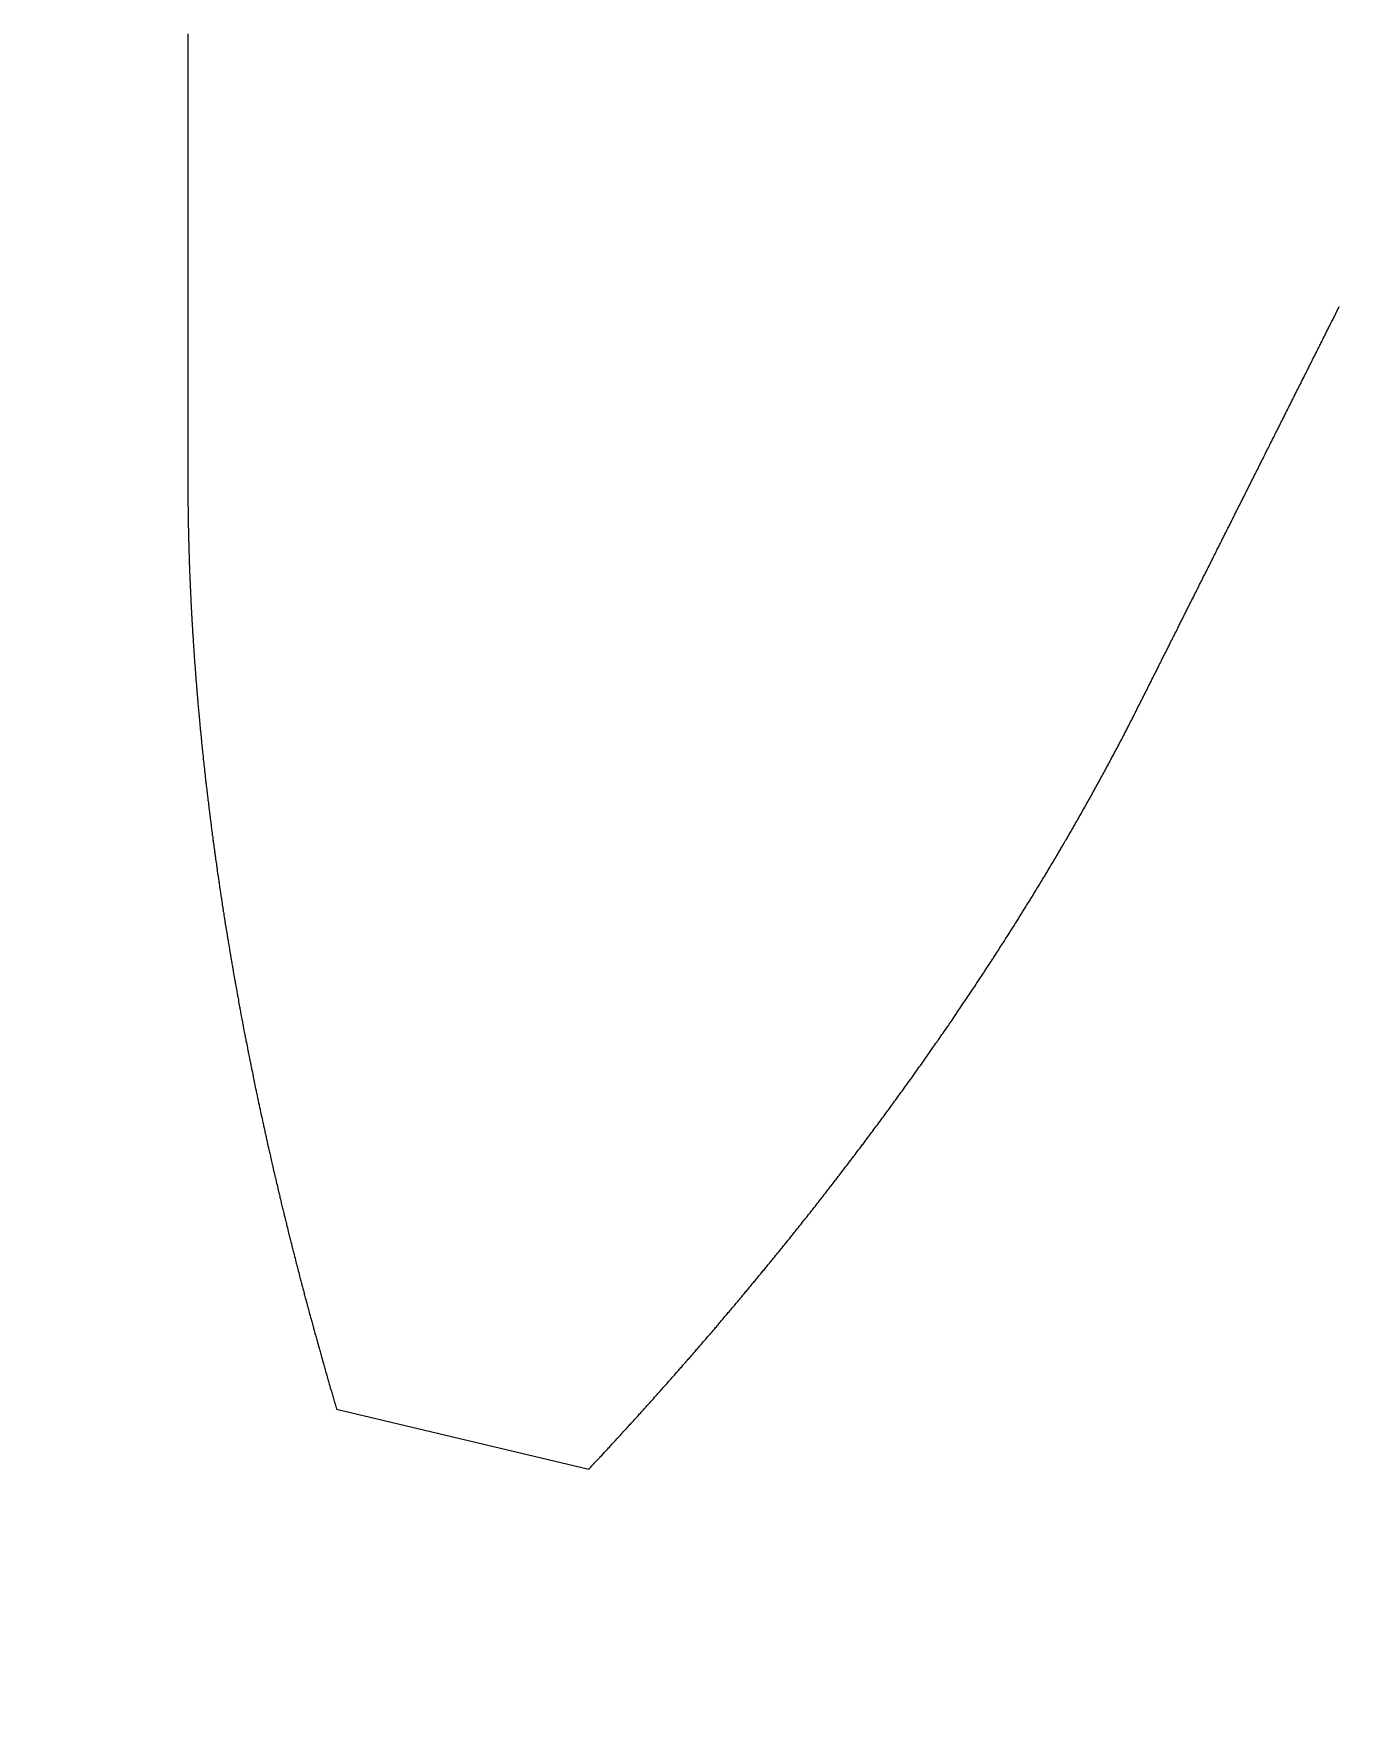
# Model space of a CAD drawing. Header units: millimetres. Extents: x -99 to 99, y -114 to 99.
# Drawn here: x -22.81 to -10.32, y -81.61 to -65.49 of the extents above; entities that cross this region are included whole.
import ezdxf

# ---------------------------------------------------------------- set-up
doc = ezdxf.new("R2010")
doc.units = ezdxf.units.MM

msp = doc.modelspace()

# ---------------------------------------------------------------- linework, layer by layer
at = {"color": 7, "linetype": 'Continuous', "lineweight": 25}
msp.add_line((-19.913, -78.643), (-17.5, -79.215), dxfattribs=at)
msp.add_circle((0, 0), 99, dxfattribs=at)
for points, knots in [([(-21.336, -65.486), (-21.336, -65.518), (-21.336, -65.551), (-21.336, -65.583), (-21.336, -65.591), (-21.336, -65.605), (-21.336, -65.627), (-21.336, -65.641), (-21.336, -65.648), (-21.336, -65.67), (-21.336, -65.692), (-21.336, -65.713), (-21.336, -65.721), (-21.336, -65.735), (-21.336, -65.757), (-21.336, -65.771), (-21.336, -65.778), (-21.336, -65.8), (-21.336, -65.822), (-21.336, -65.844), (-21.336, -65.851), (-21.336, -65.865), (-21.336, -65.887), (-21.336, -65.901), (-21.336, -65.909), (-21.336, -65.93), (-21.336, -65.952), (-21.336, -65.974), (-21.336, -65.981), (-21.336, -65.995), (-21.336, -66.017), (-21.336, -66.031), (-21.336, -66.039), (-21.336, -66.06), (-21.336, -66.082), (-21.336, -66.104), (-21.336, -66.111), (-21.336, -66.125), (-21.336, -66.147), (-21.336, -66.161), (-21.336, -66.169), (-21.336, -66.19), (-21.336, -66.212), (-21.336, -66.234), (-21.336, -66.241), (-21.336, -66.255), (-21.336, -66.277), (-21.336, -66.291), (-21.336, -66.299), (-21.336, -66.32), (-21.336, -66.342), (-21.336, -66.364), (-21.336, -66.371), (-21.336, -66.385), (-21.336, -66.407), (-21.336, -66.421), (-21.336, -66.429), (-21.336, -66.45), (-21.336, -66.472), (-21.336, -66.494), (-21.336, -66.501), (-21.336, -66.515), (-21.336, -66.537), (-21.336, -66.551), (-21.336, -66.559), (-21.336, -66.58), (-21.336, -66.602), (-21.336, -66.624), (-21.336, -66.631), (-21.336, -66.645), (-21.336, -66.667), (-21.336, -66.681), (-21.336, -66.689), (-21.336, -66.71), (-21.336, -66.732), (-21.336, -66.754), (-21.336, -66.761), (-21.336, -66.775), (-21.336, -66.797), (-21.336, -66.811), (-21.336, -66.818), (-21.336, -66.84), (-21.336, -66.862), (-21.336, -66.883), (-21.336, -66.891), (-21.336, -66.905), (-21.336, -66.927), (-21.336, -66.941), (-21.336, -66.948), (-21.336, -66.97), (-21.336, -66.992), (-21.336, -67.013), (-21.336, -67.021), (-21.336, -67.035), (-21.336, -67.057), (-21.336, -67.071), (-21.336, -67.078), (-21.336, -67.1), (-21.336, -67.122), (-21.336, -67.143), (-21.336, -67.15), (-21.336, -67.165), (-21.336, -67.186), (-21.336, -67.201), (-21.336, -67.208), (-21.336, -67.23), (-21.336, -67.251), (-21.336, -67.273), (-21.336, -67.28), (-21.336, -67.295), (-21.336, -67.316), (-21.336, -67.331), (-21.336, -67.338), (-21.336, -67.36), (-21.336, -67.381), (-21.336, -67.403), (-21.336, -67.41), (-21.336, -67.424), (-21.336, -67.446), (-21.336, -67.461), (-21.336, -67.468), (-21.336, -67.489), (-21.336, -67.511), (-21.336, -67.533), (-21.336, -67.54), (-21.336, -67.554), (-21.336, -67.576), (-21.336, -67.59), (-21.336, -67.597), (-21.336, -67.619), (-21.336, -67.641), (-21.336, -67.662), (-21.336, -67.67), (-21.336, -67.684), (-21.336, -67.706), (-21.336, -67.72), (-21.336, -67.727), (-21.336, -67.749), (-21.336, -67.77), (-21.336, -67.792), (-21.336, -67.799), (-21.336, -67.814), (-21.336, -67.835), (-21.336, -67.85), (-21.336, -67.857), (-21.336, -67.879), (-21.336, -67.9), (-21.336, -67.922), (-21.336, -67.929), (-21.336, -67.943), (-21.336, -67.965), (-21.336, -67.979), (-21.336, -67.987), (-21.336, -68.008), (-21.336, -68.03), (-21.336, -68.052), (-21.336, -68.059), (-21.336, -68.073), (-21.336, -68.095), (-21.336, -68.109), (-21.336, -68.116), (-21.336, -68.138), (-21.336, -68.16), (-21.336, -68.181), (-21.336, -68.188), (-21.336, -68.203), (-21.336, -68.224), (-21.336, -68.239), (-21.336, -68.246), (-21.336, -68.268), (-21.336, -68.289), (-21.336, -68.311), (-21.336, -68.318), (-21.336, -68.332), (-21.336, -68.354), (-21.336, -68.368), (-21.336, -68.376), (-21.336, -68.397), (-21.336, -68.419), (-21.336, -68.441), (-21.336, -68.448), (-21.336, -68.462), (-21.336, -68.484), (-21.336, -68.498), (-21.336, -68.505), (-21.336, -68.527), (-21.336, -68.549), (-21.336, -68.57), (-21.336, -68.577), (-21.336, -68.592), (-21.336, -68.613), (-21.336, -68.628), (-21.336, -68.635), (-21.336, -68.657), (-21.336, -68.678), (-21.336, -68.7), (-21.336, -68.707), (-21.336, -68.721), (-21.336, -68.743), (-21.336, -68.757), (-21.336, -68.765), (-21.336, -68.786), (-21.336, -68.808), (-21.336, -68.829), (-21.336, -68.836), (-21.336, -68.851), (-21.336, -68.872), (-21.336, -68.887), (-21.336, -68.894), (-21.336, -68.916), (-21.336, -68.937), (-21.336, -68.959), (-21.336, -68.966), (-21.336, -68.98), (-21.336, -69.002), (-21.336, -69.016), (-21.336, -69.024), (-21.336, -69.045), (-21.336, -69.067), (-21.336, -69.088), (-21.336, -69.096), (-21.336, -69.11), (-21.336, -69.132), (-21.336, -69.146), (-21.336, -69.153), (-21.336, -69.175), (-21.336, -69.196), (-21.336, -69.218), (-21.336, -69.225), (-21.336, -69.239), (-21.336, -69.261), (-21.336, -69.275), (-21.336, -69.283), (-21.336, -69.304), (-21.336, -69.326), (-21.336, -69.347), (-21.336, -69.355), (-21.336, -69.369), (-21.336, -69.391), (-21.336, -69.405), (-21.336, -69.412), (-21.336, -69.434), (-21.336, -69.455), (-21.336, -69.477), (-21.336, -69.484), (-21.336, -69.498), (-21.336, -69.52), (-21.336, -69.534), (-21.336, -69.542), (-21.336, -69.563), (-21.336, -69.585), (-21.336, -69.606), (-21.336, -69.613), (-21.336, -69.628), (-21.336, -69.649), (-21.336, -69.664), (-21.336, -69.671), (-21.336, -69.693), (-21.336, -69.714), (-21.336, -69.736), (-21.336, -69.743), (-21.336, -69.757), (-21.336, -69.779), (-21.336, -69.793), (-21.336, -69.8), (-21.336, -69.822), (-21.336, -69.844), (-21.336, -69.865), (-21.336, -69.872), (-21.335, -69.887), (-21.335, -69.908), (-21.335, -69.923), (-21.335, -69.93), (-21.335, -69.952), (-21.335, -69.973), (-21.335, -69.995), (-21.335, -70.002), (-21.334, -70.016), (-21.334, -70.038), (-21.334, -70.053), (-21.334, -70.06), (-21.334, -70.081), (-21.333, -70.103), (-21.333, -70.125), (-21.333, -70.132), (-21.333, -70.146), (-21.332, -70.168), (-21.332, -70.183), (-21.332, -70.19), (-21.331, -70.211), (-21.331, -70.233), (-21.33, -70.255), (-21.33, -70.262), (-21.33, -70.277), (-21.329, -70.298), (-21.329, -70.313), (-21.329, -70.32), (-21.328, -70.342), (-21.328, -70.363), (-21.327, -70.385), (-21.327, -70.392), (-21.327, -70.407), (-21.326, -70.429), (-21.326, -70.443), (-21.325, -70.45), (-21.325, -70.472), (-21.324, -70.494), (-21.323, -70.516), (-21.323, -70.523), (-21.323, -70.537), (-21.322, -70.559), (-21.321, -70.574), (-21.321, -70.581), (-21.32, -70.603), (-21.319, -70.624), (-21.319, -70.646), (-21.318, -70.654), (-21.318, -70.668), (-21.317, -70.69), (-21.316, -70.704), (-21.316, -70.712), (-21.315, -70.734), (-21.314, -70.755), (-21.313, -70.777), (-21.313, -70.784), (-21.312, -70.799), (-21.311, -70.821), (-21.311, -70.835), (-21.31, -70.843), (-21.309, -70.865), (-21.308, -70.886), (-21.307, -70.908), (-21.307, -70.916), (-21.306, -70.93), (-21.305, -70.952), (-21.304, -70.967), (-21.304, -70.974), (-21.303, -70.996), (-21.301, -71.018), (-21.3, -71.039), (-21.3, -71.047), (-21.299, -71.061), (-21.298, -71.083), (-21.297, -71.098), (-21.297, -71.105), (-21.295, -71.127), (-21.294, -71.149), (-21.293, -71.171), (-21.292, -71.178), (-21.291, -71.193), (-21.29, -71.215), (-21.289, -71.229), (-21.289, -71.237), (-21.287, -71.259), (-21.286, -71.281), (-21.284, -71.303), (-21.284, -71.31), (-21.283, -71.324), (-21.282, -71.346), (-21.281, -71.361), (-21.28, -71.368), (-21.279, -71.39), (-21.277, -71.412), (-21.276, -71.434), (-21.275, -71.442), (-21.274, -71.456), (-21.273, -71.478), (-21.271, -71.493), (-21.271, -71.5), (-21.269, -71.522), (-21.268, -71.544), (-21.266, -71.566), (-21.265, -71.574), (-21.264, -71.588), (-21.263, -71.61), (-21.262, -71.625), (-21.261, -71.632), (-21.259, -71.654), (-21.257, -71.676), (-21.256, -71.698), (-21.255, -71.706), (-21.254, -71.72), (-21.252, -71.742), (-21.251, -71.757), (-21.25, -71.765), (-21.249, -71.787), (-21.247, -71.809), (-21.245, -71.831), (-21.244, -71.838), (-21.243, -71.853), (-21.241, -71.875), (-21.24, -71.89), (-21.239, -71.897), (-21.237, -71.919), (-21.235, -71.941), (-21.233, -71.963), (-21.233, -71.971), (-21.231, -71.985), (-21.229, -72.007), (-21.228, -72.022), (-21.227, -72.029), (-21.225, -72.052), (-21.223, -72.074), (-21.221, -72.096), (-21.22, -72.103), (-21.219, -72.118), (-21.217, -72.14), (-21.215, -72.155), (-21.215, -72.162), (-21.212, -72.184), (-21.21, -72.206), (-21.208, -72.229), (-21.207, -72.236), (-21.206, -72.251), (-21.204, -72.273), (-21.202, -72.288), (-21.201, -72.295), (-21.199, -72.317), (-21.197, -72.339), (-21.195, -72.361), (-21.194, -72.369), (-21.192, -72.384), (-21.19, -72.406), (-21.188, -72.421), (-21.188, -72.428), (-21.185, -72.45), (-21.183, -72.472), (-21.18, -72.495), (-21.18, -72.502), (-21.178, -72.517), (-21.176, -72.539), (-21.174, -72.554), (-21.173, -72.561), (-21.171, -72.583), (-21.168, -72.606), (-21.166, -72.628), (-21.165, -72.635), (-21.163, -72.65), (-21.16, -72.672), (-21.159, -72.687), (-21.158, -72.695), (-21.155, -72.717), (-21.153, -72.739), (-21.15, -72.761), (-21.149, -72.769), (-21.147, -72.783), (-21.145, -72.806), (-21.143, -72.821), (-21.142, -72.828), (-21.139, -72.85), (-21.137, -72.872), (-21.134, -72.895), (-21.133, -72.902), (-21.131, -72.917), (-21.128, -72.939), (-21.127, -72.954), (-21.126, -72.962), (-21.123, -72.984), (-21.12, -73.006), (-21.117, -73.028), (-21.116, -73.036), (-21.114, -73.051), (-21.112, -73.073), (-21.11, -73.088), (-21.109, -73.095), (-21.106, -73.118), (-21.103, -73.14), (-21.1, -73.162), (-21.099, -73.17), (-21.097, -73.185), (-21.094, -73.207), (-21.092, -73.222), (-21.091, -73.229), (-21.088, -73.252), (-21.085, -73.274), (-21.082, -73.296), (-21.081, -73.304), (-21.079, -73.319), (-21.076, -73.341), (-21.074, -73.356), (-21.073, -73.363), (-21.07, -73.386), (-21.066, -73.408), (-21.063, -73.43), (-21.062, -73.438), (-21.06, -73.453), (-21.057, -73.475), (-21.055, -73.49), (-21.054, -73.497), (-21.05, -73.52), (-21.047, -73.542), (-21.044, -73.565), (-21.043, -73.572), (-21.041, -73.587), (-21.038, -73.609), (-21.035, -73.624), (-21.034, -73.632), (-21.031, -73.654), (-21.028, -73.676), (-21.024, -73.699), (-21.023, -73.706), (-21.021, -73.721), (-21.017, -73.744), (-21.015, -73.759), (-21.014, -73.766), (-21.011, -73.789), (-21.007, -73.811), (-21.004, -73.833), (-21.003, -73.841), (-21, -73.856), (-20.997, -73.878), (-20.995, -73.893), (-20.993, -73.901), (-20.99, -73.923), (-20.986, -73.946), (-20.983, -73.968), (-20.982, -73.976), (-20.979, -73.99), (-20.976, -74.013), (-20.973, -74.028), (-20.972, -74.035), (-20.968, -74.058), (-20.965, -74.08), (-20.961, -74.103), (-20.96, -74.11), (-20.957, -74.125), (-20.954, -74.148), (-20.951, -74.163), (-20.95, -74.17), (-20.946, -74.193), (-20.943, -74.215), (-20.939, -74.238), (-20.938, -74.245), (-20.935, -74.26), (-20.931, -74.283), (-20.929, -74.298), (-20.928, -74.305), (-20.924, -74.328), (-20.92, -74.35), (-20.916, -74.373), (-20.915, -74.38), (-20.912, -74.395), (-20.908, -74.418), (-20.906, -74.433), (-20.904, -74.44), (-20.9, -74.463), (-20.896, -74.485), (-20.893, -74.508), (-20.891, -74.515), (-20.889, -74.53), (-20.885, -74.553), (-20.882, -74.568), (-20.881, -74.575), (-20.877, -74.598), (-20.873, -74.62), (-20.869, -74.643), (-20.867, -74.651), (-20.865, -74.666), (-20.86, -74.688), (-20.858, -74.703), (-20.856, -74.711), (-20.852, -74.733), (-20.848, -74.756), (-20.844, -74.778), (-20.843, -74.786), (-20.84, -74.801), (-20.836, -74.824), (-20.833, -74.839), (-20.831, -74.846), (-20.827, -74.869), (-20.823, -74.891), (-20.819, -74.914), (-20.817, -74.921), (-20.814, -74.936), (-20.81, -74.959), (-20.807, -74.974), (-20.806, -74.982), (-20.802, -75.004), (-20.797, -75.027), (-20.793, -75.049), (-20.791, -75.057), (-20.789, -75.072), (-20.784, -75.095), (-20.781, -75.11), (-20.78, -75.117), (-20.775, -75.14), (-20.771, -75.162), (-20.767, -75.185), (-20.765, -75.193), (-20.762, -75.208), (-20.758, -75.23), (-20.755, -75.245), (-20.753, -75.253), (-20.749, -75.276), (-20.744, -75.298), (-20.74, -75.321), (-20.738, -75.328), (-20.735, -75.344), (-20.73, -75.366), (-20.727, -75.381), (-20.726, -75.389), (-20.721, -75.411), (-20.717, -75.434), (-20.712, -75.457), (-20.711, -75.464), (-20.707, -75.479), (-20.703, -75.502), (-20.7, -75.517), (-20.698, -75.525), (-20.693, -75.547), (-20.689, -75.57), (-20.684, -75.593), (-20.682, -75.6), (-20.679, -75.616), (-20.674, -75.638), (-20.671, -75.653), (-20.67, -75.661), (-20.665, -75.684), (-20.66, -75.706), (-20.655, -75.729), (-20.654, -75.737), (-20.65, -75.752), (-20.646, -75.774), (-20.642, -75.789), (-20.641, -75.797), (-20.636, -75.82), (-20.631, -75.842), (-20.626, -75.865), (-20.624, -75.873), (-20.621, -75.888), (-20.616, -75.911), (-20.613, -75.926), (-20.611, -75.933), (-20.606, -75.956), (-20.601, -75.979), (-20.596, -76.002), (-20.594, -76.009), (-20.591, -76.024), (-20.586, -76.047), (-20.583, -76.062), (-20.581, -76.07), (-20.576, -76.092), (-20.571, -76.115), (-20.566, -76.138), (-20.564, -76.146), (-20.561, -76.161), (-20.556, -76.183), (-20.552, -76.199), (-20.55, -76.206), (-20.545, -76.229), (-20.54, -76.252), (-20.535, -76.274), (-20.533, -76.282), (-20.53, -76.297), (-20.524, -76.32), (-20.521, -76.335), (-20.519, -76.343), (-20.514, -76.366), (-20.509, -76.388), (-20.503, -76.411), (-20.501, -76.419), (-20.498, -76.434), (-20.493, -76.457), (-20.489, -76.472), (-20.487, -76.479), (-20.482, -76.502), (-20.477, -76.525), (-20.471, -76.548), (-20.469, -76.555), (-20.466, -76.571), (-20.46, -76.593), (-20.457, -76.609), (-20.455, -76.616), (-20.449, -76.639), (-20.444, -76.662), (-20.439, -76.685), (-20.437, -76.692), (-20.433, -76.707), (-20.428, -76.73), (-20.424, -76.745), (-20.422, -76.753), (-20.416, -76.776), (-20.411, -76.799), (-20.405, -76.821), (-20.403, -76.829), (-20.4, -76.844), (-20.394, -76.867), (-20.39, -76.882), (-20.388, -76.89), (-20.383, -76.913), (-20.377, -76.936), (-20.372, -76.958), (-20.37, -76.966), (-20.366, -76.981), (-20.36, -77.004), (-20.356, -77.019), (-20.354, -77.027), (-20.349, -77.05), (-20.343, -77.073), (-20.337, -77.096), (-20.335, -77.103), (-20.331, -77.118), (-20.326, -77.141), (-20.322, -77.156), (-20.32, -77.164), (-20.314, -77.187), (-20.308, -77.21), (-20.302, -77.233), (-20.3, -77.24), (-20.296, -77.256), (-20.291, -77.278), (-20.287, -77.294), (-20.285, -77.301), (-20.279, -77.324), (-20.273, -77.347), (-20.267, -77.37), (-20.265, -77.378), (-20.261, -77.393), (-20.255, -77.416), (-20.251, -77.431), (-20.249, -77.439), (-20.243, -77.461), (-20.237, -77.484), (-20.231, -77.507), (-20.229, -77.515), (-20.225, -77.53), (-20.219, -77.553), (-20.215, -77.568), (-20.213, -77.576), (-20.207, -77.599), (-20.2, -77.622), (-20.194, -77.645), (-20.192, -77.652), (-20.188, -77.668), (-20.182, -77.69), (-20.178, -77.706), (-20.176, -77.713), (-20.17, -77.736), (-20.163, -77.759), (-20.157, -77.782), (-20.155, -77.79), (-20.151, -77.805), (-20.145, -77.828), (-20.141, -77.843), (-20.138, -77.851), (-20.132, -77.874), (-20.126, -77.897), (-20.12, -77.92), (-20.117, -77.927), (-20.113, -77.943), (-20.107, -77.966), (-20.103, -77.981), (-20.1, -77.989), (-20.094, -78.011), (-20.088, -78.034), (-20.081, -78.057), (-20.079, -78.065), (-20.075, -78.08), (-20.068, -78.103), (-20.064, -78.119), (-20.062, -78.126), (-20.056, -78.149), (-20.049, -78.172), (-20.043, -78.195), (-20.04, -78.203), (-20.036, -78.218), (-20.03, -78.241), (-20.025, -78.256), (-20.023, -78.264), (-20.016, -78.287), (-20.01, -78.31), (-20.003, -78.333), (-20.001, -78.341), (-19.997, -78.356), (-19.99, -78.379), (-19.986, -78.394), (-19.983, -78.402), (-19.977, -78.425), (-19.97, -78.448), (-19.963, -78.471), (-19.961, -78.478), (-19.957, -78.494), (-19.95, -78.517), (-19.946, -78.532), (-19.943, -78.54), (-19.933, -78.574), (-19.923, -78.609), (-19.913, -78.643)], [0, 0, 0, 0, 0.007338, 0.007338, 0.007338, 0.008969, 0.010599, 0.01223, 0.01223, 0.01223, 0.017121, 0.017121, 0.017121, 0.018752, 0.020382, 0.022012, 0.022012, 0.022012, 0.026903, 0.026903, 0.026903, 0.028533, 0.030162, 0.031792, 0.031792, 0.031792, 0.036682, 0.036682, 0.036682, 0.038312, 0.039941, 0.041571, 0.041571, 0.041571, 0.046459, 0.046459, 0.046459, 0.048089, 0.049718, 0.051347, 0.051347, 0.051347, 0.056235, 0.056235, 0.056235, 0.057864, 0.059493, 0.061122, 0.061122, 0.061122, 0.066009, 0.066009, 0.066009, 0.067638, 0.069267, 0.070895, 0.070895, 0.070895, 0.075781, 0.075781, 0.075781, 0.07741, 0.079038, 0.080667, 0.080667, 0.080667, 0.085551, 0.085551, 0.085551, 0.08718, 0.088808, 0.090436, 0.090436, 0.090436, 0.09532, 0.09532, 0.09532, 0.096948, 0.098576, 0.100204, 0.100204, 0.100204, 0.105087, 0.105087, 0.105087, 0.106714, 0.108342, 0.10997, 0.10997, 0.10997, 0.114852, 0.114852, 0.114852, 0.116479, 0.118106, 0.119734, 0.119734, 0.119734, 0.124615, 0.124615, 0.124615, 0.126242, 0.127869, 0.129496, 0.129496, 0.129496, 0.134377, 0.134377, 0.134377, 0.136003, 0.13763, 0.139257, 0.139257, 0.139257, 0.144137, 0.144137, 0.144137, 0.145763, 0.147389, 0.149016, 0.149016, 0.149016, 0.153895, 0.153895, 0.153895, 0.155521, 0.157147, 0.158773, 0.158773, 0.158773, 0.163651, 0.163651, 0.163651, 0.165277, 0.166903, 0.168529, 0.168529, 0.168529, 0.173406, 0.173406, 0.173406, 0.175031, 0.176657, 0.178283, 0.178283, 0.178283, 0.183159, 0.183159, 0.183159, 0.184784, 0.18641, 0.188035, 0.188035, 0.188035, 0.19291, 0.19291, 0.19291, 0.194535, 0.19616, 0.197785, 0.197785, 0.197785, 0.20266, 0.20266, 0.20266, 0.204285, 0.20591, 0.207534, 0.207534, 0.207534, 0.212408, 0.212408, 0.212408, 0.214033, 0.215657, 0.217282, 0.217282, 0.217282, 0.222155, 0.222155, 0.222155, 0.223779, 0.225403, 0.227027, 0.227027, 0.227027, 0.231899, 0.231899, 0.231899, 0.233523, 0.235147, 0.236771, 0.236771, 0.236771, 0.241643, 0.241643, 0.241643, 0.243266, 0.24489, 0.246514, 0.246514, 0.246514, 0.251384, 0.251384, 0.251384, 0.253007, 0.254631, 0.256254, 0.256254, 0.256254, 0.261124, 0.261124, 0.261124, 0.262747, 0.26437, 0.265993, 0.265993, 0.265993, 0.270862, 0.270862, 0.270862, 0.272485, 0.274108, 0.275731, 0.275731, 0.275731, 0.280599, 0.280599, 0.280599, 0.282222, 0.283844, 0.285467, 0.285467, 0.285467, 0.290334, 0.290334, 0.290334, 0.291957, 0.293579, 0.295201, 0.295201, 0.295201, 0.300068, 0.300068, 0.300068, 0.30169, 0.303312, 0.304934, 0.304934, 0.304934, 0.3098, 0.3098, 0.3098, 0.311422, 0.313044, 0.314665, 0.314665, 0.314665, 0.31953, 0.31953, 0.31953, 0.321153, 0.322775, 0.324397, 0.324397, 0.324397, 0.329266, 0.329266, 0.329266, 0.33089, 0.332514, 0.334138, 0.334138, 0.334138, 0.339015, 0.339015, 0.339015, 0.340642, 0.342269, 0.343896, 0.343896, 0.343896, 0.348781, 0.348781, 0.348781, 0.350411, 0.35204, 0.35367, 0.35367, 0.35367, 0.358563, 0.358563, 0.358563, 0.360196, 0.361828, 0.363461, 0.363461, 0.363461, 0.368362, 0.368362, 0.368362, 0.369997, 0.371632, 0.373268, 0.373268, 0.373268, 0.378177, 0.378177, 0.378177, 0.379815, 0.381453, 0.383091, 0.383091, 0.383091, 0.388009, 0.388009, 0.388009, 0.38965, 0.391291, 0.392931, 0.392931, 0.392931, 0.397858, 0.397858, 0.397858, 0.399501, 0.401145, 0.402788, 0.402788, 0.402788, 0.407722, 0.407722, 0.407722, 0.409369, 0.411015, 0.412661, 0.412661, 0.412661, 0.417604, 0.417604, 0.417604, 0.419253, 0.420902, 0.422551, 0.422551, 0.422551, 0.427502, 0.427502, 0.427502, 0.429153, 0.430805, 0.432457, 0.432457, 0.432457, 0.437416, 0.437416, 0.437416, 0.439071, 0.440725, 0.442379, 0.442379, 0.442379, 0.447347, 0.447347, 0.447347, 0.449004, 0.450661, 0.452319, 0.452319, 0.452319, 0.457294, 0.457294, 0.457294, 0.458954, 0.460614, 0.462274, 0.462274, 0.462274, 0.467258, 0.467258, 0.467258, 0.468921, 0.470584, 0.472246, 0.472246, 0.472246, 0.477239, 0.477239, 0.477239, 0.478904, 0.480569, 0.482235, 0.482235, 0.482235, 0.487235, 0.487235, 0.487235, 0.488904, 0.490572, 0.49224, 0.49224, 0.49224, 0.497249, 0.497249, 0.497249, 0.49892, 0.500591, 0.502262, 0.502262, 0.502262, 0.507279, 0.507279, 0.507279, 0.508952, 0.510626, 0.5123, 0.5123, 0.5123, 0.517325, 0.517325, 0.517325, 0.519002, 0.520678, 0.522354, 0.522354, 0.522354, 0.527388, 0.527388, 0.527388, 0.529067, 0.530746, 0.532426, 0.532426, 0.532426, 0.537467, 0.537467, 0.537467, 0.539149, 0.540831, 0.542513, 0.542513, 0.542513, 0.547563, 0.547563, 0.547563, 0.549248, 0.550933, 0.552617, 0.552617, 0.552617, 0.557676, 0.557676, 0.557676, 0.559363, 0.561051, 0.562738, 0.562738, 0.562738, 0.567805, 0.567805, 0.567805, 0.569495, 0.571185, 0.572875, 0.572875, 0.572875, 0.57795, 0.57795, 0.57795, 0.579643, 0.581336, 0.583029, 0.583029, 0.583029, 0.588112, 0.588112, 0.588112, 0.589808, 0.591503, 0.593199, 0.593199, 0.593199, 0.59829, 0.59829, 0.59829, 0.599989, 0.601687, 0.603386, 0.603386, 0.603386, 0.608485, 0.608485, 0.608485, 0.610186, 0.611888, 0.613589, 0.613589, 0.613589, 0.618697, 0.618697, 0.618697, 0.620401, 0.622105, 0.623808, 0.623808, 0.623808, 0.628924, 0.628924, 0.628924, 0.630631, 0.632338, 0.634045, 0.634045, 0.634045, 0.639169, 0.639169, 0.639169, 0.640878, 0.642588, 0.644297, 0.644297, 0.644297, 0.64943, 0.64943, 0.64943, 0.651142, 0.652854, 0.654566, 0.654566, 0.654566, 0.659707, 0.659707, 0.659707, 0.661422, 0.663137, 0.664852, 0.664852, 0.664852, 0.670001, 0.670001, 0.670001, 0.671719, 0.673437, 0.675154, 0.675154, 0.675154, 0.680312, 0.680312, 0.680312, 0.682032, 0.683753, 0.685473, 0.685473, 0.685473, 0.690638, 0.690638, 0.690638, 0.692362, 0.694085, 0.695808, 0.695808, 0.695808, 0.700982, 0.700982, 0.700982, 0.702708, 0.704434, 0.70616, 0.70616, 0.70616, 0.711342, 0.711342, 0.711342, 0.713071, 0.714799, 0.716528, 0.716528, 0.716528, 0.721718, 0.721718, 0.721718, 0.72345, 0.725181, 0.726913, 0.726913, 0.726913, 0.732111, 0.732111, 0.732111, 0.733845, 0.73558, 0.737314, 0.737314, 0.737314, 0.742521, 0.742521, 0.742521, 0.744258, 0.745995, 0.747732, 0.747732, 0.747732, 0.752947, 0.752947, 0.752947, 0.754686, 0.756426, 0.758166, 0.758166, 0.758166, 0.763389, 0.763389, 0.763389, 0.765131, 0.766874, 0.768616, 0.768616, 0.768616, 0.773848, 0.773848, 0.773848, 0.775593, 0.777338, 0.779084, 0.779084, 0.779084, 0.784323, 0.784323, 0.784323, 0.786071, 0.787819, 0.789567, 0.789567, 0.789567, 0.794815, 0.794815, 0.794815, 0.796566, 0.798317, 0.800067, 0.800067, 0.800067, 0.805324, 0.805324, 0.805324, 0.807077, 0.808831, 0.810584, 0.810584, 0.810584, 0.815849, 0.815849, 0.815849, 0.817605, 0.819361, 0.821117, 0.821117, 0.821117, 0.82639, 0.82639, 0.82639, 0.828149, 0.829908, 0.831667, 0.831667, 0.831667, 0.836948, 0.836948, 0.836948, 0.83871, 0.840472, 0.842233, 0.842233, 0.842233, 0.847523, 0.847523, 0.847523, 0.849287, 0.851052, 0.852816, 0.852816, 0.852816, 0.858114, 0.858114, 0.858114, 0.859881, 0.861648, 0.863415, 0.863415, 0.863415, 0.868721, 0.868721, 0.868721, 0.870491, 0.872261, 0.874031, 0.874031, 0.874031, 0.879345, 0.879345, 0.879345, 0.881118, 0.88289, 0.884663, 0.884663, 0.884663, 0.889985, 0.889985, 0.889985, 0.891761, 0.893536, 0.895312, 0.895312, 0.895312, 0.900642, 0.900642, 0.900642, 0.902421, 0.904199, 0.905977, 0.905977, 0.905977, 0.911316, 0.911316, 0.911316, 0.913097, 0.914878, 0.916659, 0.916659, 0.916659, 0.922006, 0.922006, 0.922006, 0.92379, 0.925573, 0.927357, 0.927357, 0.927357, 0.932712, 0.932712, 0.932712, 0.934499, 0.936285, 0.938072, 0.938072, 0.938072, 0.943435, 0.943435, 0.943435, 0.945224, 0.947014, 0.948803, 0.948803, 0.948803, 0.954175, 0.954175, 0.954175, 0.955967, 0.957759, 0.959551, 0.959551, 0.959551, 0.964931, 0.964931, 0.964931, 0.966725, 0.96852, 0.970315, 0.970315, 0.970315, 0.975703, 0.975703, 0.975703, 0.977501, 0.979298, 0.981096, 0.981096, 0.981096, 0.986492, 0.986492, 0.986492, 0.988292, 0.990093, 0.991893, 0.991893, 0.991893, 1, 1, 1, 1]), ([(-17.5, -79.215), (-17.476, -79.189), (-17.451, -79.162), (-17.427, -79.136), (-17.421, -79.13), (-17.41, -79.119), (-17.394, -79.101), (-17.383, -79.089), (-17.378, -79.084), (-17.361, -79.066), (-17.345, -79.048), (-17.329, -79.031), (-17.323, -79.025), (-17.313, -79.013), (-17.296, -78.996), (-17.286, -78.984), (-17.28, -78.978), (-17.264, -78.961), (-17.248, -78.943), (-17.232, -78.926), (-17.226, -78.92), (-17.215, -78.908), (-17.199, -78.89), (-17.189, -78.879), (-17.183, -78.873), (-17.167, -78.855), (-17.151, -78.838), (-17.135, -78.82), (-17.13, -78.814), (-17.119, -78.802), (-17.103, -78.785), (-17.092, -78.773), (-17.087, -78.767), (-17.071, -78.749), (-17.055, -78.732), (-17.039, -78.714), (-17.033, -78.708), (-17.023, -78.697), (-17.007, -78.679), (-16.996, -78.667), (-16.991, -78.661), (-16.975, -78.644), (-16.959, -78.626), (-16.943, -78.608), (-16.938, -78.602), (-16.927, -78.591), (-16.911, -78.573), (-16.901, -78.561), (-16.895, -78.555), (-16.88, -78.537), (-16.864, -78.52), (-16.848, -78.502), (-16.843, -78.496), (-16.832, -78.484), (-16.816, -78.467), (-16.806, -78.455), (-16.801, -78.449), (-16.785, -78.431), (-16.769, -78.414), (-16.753, -78.396), (-16.748, -78.39), (-16.738, -78.378), (-16.722, -78.36), (-16.711, -78.349), (-16.706, -78.343), (-16.691, -78.325), (-16.675, -78.307), (-16.659, -78.289), (-16.654, -78.283), (-16.644, -78.272), (-16.628, -78.254), (-16.618, -78.242), (-16.612, -78.236), (-16.597, -78.218), (-16.581, -78.2), (-16.566, -78.183), (-16.561, -78.177), (-16.55, -78.165), (-16.535, -78.147), (-16.524, -78.135), (-16.519, -78.129), (-16.504, -78.111), (-16.488, -78.094), (-16.473, -78.076), (-16.468, -78.07), (-16.457, -78.058), (-16.442, -78.04), (-16.432, -78.028), (-16.426, -78.022), (-16.411, -78.005), (-16.396, -77.987), (-16.38, -77.969), (-16.375, -77.963), (-16.365, -77.951), (-16.35, -77.933), (-16.339, -77.921), (-16.334, -77.915), (-16.319, -77.897), (-16.304, -77.88), (-16.288, -77.862), (-16.283, -77.856), (-16.273, -77.844), (-16.258, -77.826), (-16.248, -77.814), (-16.243, -77.808), (-16.227, -77.79), (-16.212, -77.772), (-16.197, -77.754), (-16.192, -77.748), (-16.182, -77.736), (-16.167, -77.719), (-16.157, -77.707), (-16.151, -77.701), (-16.136, -77.683), (-16.121, -77.665), (-16.106, -77.647), (-16.101, -77.641), (-16.091, -77.629), (-16.076, -77.611), (-16.066, -77.599), (-16.061, -77.593), (-16.046, -77.575), (-16.031, -77.557), (-16.016, -77.539), (-16.011, -77.533), (-16.001, -77.521), (-15.986, -77.503), (-15.976, -77.491), (-15.971, -77.485), (-15.956, -77.467), (-15.941, -77.449), (-15.926, -77.431), (-15.921, -77.425), (-15.911, -77.413), (-15.896, -77.395), (-15.886, -77.383), (-15.881, -77.377), (-15.867, -77.359), (-15.852, -77.341), (-15.837, -77.323), (-15.832, -77.317), (-15.822, -77.305), (-15.807, -77.287), (-15.797, -77.275), (-15.792, -77.269), (-15.778, -77.251), (-15.763, -77.233), (-15.748, -77.215), (-15.743, -77.209), (-15.733, -77.197), (-15.719, -77.179), (-15.709, -77.167), (-15.704, -77.161), (-15.689, -77.143), (-15.675, -77.125), (-15.66, -77.107), (-15.655, -77.101), (-15.645, -77.089), (-15.631, -77.071), (-15.621, -77.059), (-15.616, -77.053), (-15.602, -77.034), (-15.587, -77.016), (-15.572, -76.998), (-15.568, -76.992), (-15.558, -76.98), (-15.543, -76.962), (-15.534, -76.95), (-15.529, -76.944), (-15.514, -76.926), (-15.5, -76.908), (-15.485, -76.89), (-15.481, -76.884), (-15.471, -76.871), (-15.457, -76.853), (-15.447, -76.841), (-15.442, -76.835), (-15.428, -76.817), (-15.413, -76.799), (-15.399, -76.781), (-15.394, -76.775), (-15.385, -76.763), (-15.37, -76.744), (-15.361, -76.732), (-15.356, -76.726), (-15.342, -76.708), (-15.327, -76.69), (-15.313, -76.672), (-15.308, -76.666), (-15.299, -76.654), (-15.285, -76.635), (-15.275, -76.623), (-15.27, -76.617), (-15.256, -76.599), (-15.242, -76.581), (-15.228, -76.563), (-15.223, -76.556), (-15.214, -76.544), (-15.199, -76.526), (-15.19, -76.514), (-15.185, -76.508), (-15.171, -76.49), (-15.157, -76.471), (-15.143, -76.453), (-15.138, -76.447), (-15.129, -76.435), (-15.115, -76.417), (-15.106, -76.405), (-15.101, -76.398), (-15.087, -76.38), (-15.073, -76.362), (-15.059, -76.344), (-15.054, -76.338), (-15.045, -76.325), (-15.031, -76.307), (-15.022, -76.295), (-15.017, -76.289), (-15.003, -76.271), (-14.989, -76.252), (-14.975, -76.234), (-14.971, -76.228), (-14.961, -76.216), (-14.947, -76.197), (-14.938, -76.185), (-14.934, -76.179), (-14.92, -76.161), (-14.906, -76.142), (-14.892, -76.124), (-14.888, -76.118), (-14.878, -76.106), (-14.865, -76.088), (-14.855, -76.075), (-14.851, -76.069), (-14.837, -76.051), (-14.823, -76.033), (-14.81, -76.014), (-14.805, -76.008), (-14.796, -75.996), (-14.782, -75.978), (-14.773, -75.965), (-14.769, -75.959), (-14.755, -75.941), (-14.742, -75.922), (-14.728, -75.904), (-14.723, -75.898), (-14.714, -75.886), (-14.701, -75.867), (-14.692, -75.855), (-14.687, -75.849), (-14.674, -75.831), (-14.66, -75.812), (-14.647, -75.794), (-14.642, -75.788), (-14.633, -75.775), (-14.62, -75.757), (-14.611, -75.745), (-14.606, -75.739), (-14.593, -75.72), (-14.579, -75.702), (-14.566, -75.683), (-14.561, -75.677), (-14.552, -75.665), (-14.539, -75.646), (-14.53, -75.634), (-14.526, -75.628), (-14.512, -75.61), (-14.499, -75.591), (-14.486, -75.573), (-14.481, -75.566), (-14.472, -75.554), (-14.459, -75.536), (-14.45, -75.523), (-14.446, -75.517), (-14.433, -75.499), (-14.419, -75.48), (-14.406, -75.462), (-14.402, -75.456), (-14.393, -75.443), (-14.38, -75.425), (-14.371, -75.413), (-14.367, -75.406), (-14.354, -75.388), (-14.34, -75.369), (-14.327, -75.351), (-14.323, -75.345), (-14.314, -75.332), (-14.301, -75.314), (-14.292, -75.302), (-14.288, -75.295), (-14.275, -75.277), (-14.262, -75.258), (-14.249, -75.24), (-14.245, -75.234), (-14.236, -75.221), (-14.223, -75.203), (-14.214, -75.19), (-14.21, -75.184), (-14.197, -75.166), (-14.184, -75.147), (-14.171, -75.129), (-14.167, -75.122), (-14.158, -75.11), (-14.145, -75.091), (-14.137, -75.079), (-14.133, -75.073), (-14.12, -75.054), (-14.107, -75.036), (-14.094, -75.017), (-14.09, -75.011), (-14.081, -74.999), (-14.069, -74.98), (-14.06, -74.968), (-14.056, -74.961), (-14.043, -74.943), (-14.03, -74.924), (-14.018, -74.906), (-14.013, -74.899), (-14.005, -74.887), (-13.992, -74.868), (-13.984, -74.856), (-13.98, -74.85), (-13.967, -74.831), (-13.954, -74.813), (-13.942, -74.794), (-13.938, -74.788), (-13.929, -74.775), (-13.917, -74.757), (-13.908, -74.744), (-13.904, -74.738), (-13.892, -74.719), (-13.879, -74.701), (-13.867, -74.682), (-13.862, -74.676), (-13.854, -74.663), (-13.842, -74.645), (-13.833, -74.632), (-13.829, -74.626), (-13.817, -74.607), (-13.804, -74.589), (-13.792, -74.57), (-13.788, -74.564), (-13.779, -74.551), (-13.767, -74.533), (-13.759, -74.52), (-13.755, -74.514), (-13.743, -74.495), (-13.73, -74.477), (-13.718, -74.458), (-13.714, -74.452), (-13.706, -74.439), (-13.693, -74.42), (-13.685, -74.408), (-13.681, -74.402), (-13.669, -74.383), (-13.657, -74.364), (-13.645, -74.345), (-13.64, -74.339), (-13.632, -74.327), (-13.62, -74.308), (-13.612, -74.296), (-13.608, -74.289), (-13.596, -74.27), (-13.584, -74.252), (-13.572, -74.233), (-13.568, -74.227), (-13.56, -74.214), (-13.548, -74.195), (-13.54, -74.183), (-13.536, -74.177), (-13.524, -74.158), (-13.512, -74.139), (-13.5, -74.12), (-13.496, -74.114), (-13.488, -74.102), (-13.476, -74.083), (-13.468, -74.07), (-13.464, -74.064), (-13.452, -74.045), (-13.44, -74.026), (-13.428, -74.008), (-13.424, -74.001), (-13.416, -73.989), (-13.405, -73.97), (-13.397, -73.957), (-13.393, -73.951), (-13.381, -73.932), (-13.369, -73.913), (-13.357, -73.895), (-13.354, -73.888), (-13.346, -73.876), (-13.334, -73.857), (-13.326, -73.844), (-13.322, -73.838), (-13.311, -73.819), (-13.299, -73.8), (-13.287, -73.782), (-13.283, -73.775), (-13.276, -73.763), (-13.264, -73.744), (-13.256, -73.731), (-13.252, -73.725), (-13.241, -73.706), (-13.229, -73.687), (-13.218, -73.668), (-13.214, -73.662), (-13.206, -73.649), (-13.195, -73.631), (-13.187, -73.618), (-13.183, -73.612), (-13.172, -73.593), (-13.16, -73.574), (-13.149, -73.555), (-13.145, -73.549), (-13.138, -73.536), (-13.126, -73.517), (-13.119, -73.504), (-13.115, -73.498), (-13.104, -73.479), (-13.092, -73.46), (-13.081, -73.441), (-13.077, -73.435), (-13.07, -73.422), (-13.058, -73.403), (-13.051, -73.391), (-13.047, -73.385), (-13.036, -73.366), (-13.025, -73.347), (-13.013, -73.328), (-13.01, -73.321), (-13.002, -73.309), (-12.991, -73.29), (-12.984, -73.277), (-12.98, -73.271), (-12.969, -73.252), (-12.958, -73.233), (-12.947, -73.214), (-12.943, -73.207), (-12.936, -73.195), (-12.925, -73.176), (-12.917, -73.163), (-12.914, -73.157), (-12.903, -73.138), (-12.892, -73.119), (-12.881, -73.1), (-12.877, -73.093), (-12.87, -73.081), (-12.859, -73.062), (-12.852, -73.049), (-12.848, -73.043), (-12.837, -73.024), (-12.826, -73.005), (-12.815, -72.986), (-12.812, -72.979), (-12.804, -72.967), (-12.794, -72.948), (-12.786, -72.935), (-12.783, -72.928), (-12.772, -72.909), (-12.761, -72.89), (-12.751, -72.871), (-12.747, -72.865), (-12.74, -72.852), (-12.729, -72.833), (-12.722, -72.82), (-12.719, -72.814), (-12.708, -72.795), (-12.697, -72.776), (-12.687, -72.757), (-12.683, -72.751), (-12.676, -72.738), (-12.666, -72.719), (-12.659, -72.706), (-12.655, -72.7), (-12.645, -72.68), (-12.634, -72.661), (-12.624, -72.642), (-12.62, -72.636), (-12.613, -72.623), (-12.603, -72.604), (-12.596, -72.591), (-12.592, -72.585), (-12.582, -72.566), (-12.571, -72.547), (-12.561, -72.527), (-12.558, -72.521), (-12.551, -72.508), (-12.54, -72.489), (-12.534, -72.476), (-12.53, -72.47), (-12.52, -72.451), (-12.51, -72.432), (-12.499, -72.413), (-12.496, -72.406), (-12.489, -72.393), (-12.479, -72.374), (-12.472, -72.361), (-12.469, -72.355), (-12.459, -72.336), (-12.448, -72.317), (-12.438, -72.298), (-12.435, -72.291), (-12.428, -72.278), (-12.418, -72.259), (-12.411, -72.246), (-12.408, -72.24), (-12.398, -72.221), (-12.388, -72.202), (-12.378, -72.182), (-12.375, -72.176), (-12.368, -72.163), (-12.358, -72.144), (-12.352, -72.131), (-12.348, -72.125), (-12.338, -72.105), (-12.329, -72.086), (-12.319, -72.067), (-12.315, -72.061), (-12.309, -72.048), (-12.299, -72.028), (-12.293, -72.016), (-12.289, -72.009), (-12.28, -71.99), (-12.27, -71.971), (-12.26, -71.951), (-12.257, -71.945), (-12.25, -71.932), (-12.241, -71.913), (-12.234, -71.9), (-12.231, -71.894), (-12.221, -71.874), (-12.212, -71.855), (-12.202, -71.836), (-12.199, -71.829), (-12.192, -71.816), (-12.183, -71.797), (-12.176, -71.784), (-12.173, -71.778), (-12.163, -71.759), (-12.153, -71.739), (-12.144, -71.72), (-12.141, -71.714), (-12.134, -71.701), (-12.124, -71.682), (-12.118, -71.669), (-12.115, -71.662), (-12.105, -71.643), (-12.095, -71.624), (-12.086, -71.604), (-12.082, -71.598), (-12.076, -71.585), (-12.066, -71.566), (-12.06, -71.553), (-12.057, -71.547), (-12.047, -71.527), (-12.037, -71.508), (-12.028, -71.489), (-12.024, -71.482), (-12.018, -71.469), (-12.008, -71.45), (-12.002, -71.437), (-11.999, -71.431), (-11.989, -71.412), (-11.979, -71.392), (-11.969, -71.373), (-11.966, -71.367), (-11.96, -71.354), (-11.95, -71.334), (-11.944, -71.322), (-11.94, -71.315), (-11.931, -71.296), (-11.921, -71.277), (-11.911, -71.257), (-11.908, -71.251), (-11.902, -71.238), (-11.892, -71.219), (-11.886, -71.206), (-11.882, -71.199), (-11.873, -71.18), (-11.863, -71.161), (-11.853, -71.141), (-11.85, -71.135), (-11.844, -71.122), (-11.834, -71.103), (-11.827, -71.09), (-11.824, -71.084), (-11.814, -71.064), (-11.805, -71.045), (-11.795, -71.026), (-11.792, -71.019), (-11.785, -71.006), (-11.776, -70.987), (-11.769, -70.974), (-11.766, -70.968), (-11.756, -70.949), (-11.747, -70.929), (-11.737, -70.91), (-11.734, -70.903), (-11.727, -70.891), (-11.718, -70.871), (-11.711, -70.858), (-11.708, -70.852), (-11.698, -70.833), (-11.688, -70.813), (-11.679, -70.794), (-11.676, -70.788), (-11.669, -70.775), (-11.659, -70.755), (-11.653, -70.743), (-11.65, -70.736), (-11.64, -70.717), (-11.63, -70.698), (-11.621, -70.678), (-11.617, -70.672), (-11.611, -70.659), (-11.601, -70.64), (-11.595, -70.627), (-11.591, -70.62), (-11.582, -70.601), (-11.572, -70.582), (-11.562, -70.562), (-11.559, -70.556), (-11.553, -70.543), (-11.543, -70.524), (-11.537, -70.511), (-11.533, -70.504), (-11.524, -70.485), (-11.514, -70.466), (-11.504, -70.447), (-11.501, -70.44), (-11.495, -70.427), (-11.485, -70.408), (-11.478, -70.395), (-11.475, -70.389), (-11.465, -70.369), (-11.456, -70.35), (-11.446, -70.331), (-11.443, -70.324), (-11.436, -70.311), (-11.427, -70.292), (-11.42, -70.279), (-11.417, -70.273), (-11.407, -70.253), (-11.397, -70.234), (-11.388, -70.215), (-11.385, -70.208), (-11.378, -70.195), (-11.368, -70.176), (-11.362, -70.163), (-11.359, -70.157), (-11.349, -70.137), (-11.339, -70.118), (-11.33, -70.099), (-11.326, -70.092), (-11.32, -70.079), (-11.31, -70.06), (-11.304, -70.047), (-11.3, -70.041), (-11.291, -70.021), (-11.281, -70.002), (-11.271, -69.983), (-11.268, -69.976), (-11.262, -69.963), (-11.252, -69.944), (-11.245, -69.931), (-11.242, -69.925), (-11.232, -69.906), (-11.223, -69.886), (-11.213, -69.867), (-11.21, -69.86), (-11.203, -69.848), (-11.194, -69.828), (-11.187, -69.815), (-11.184, -69.809), (-11.174, -69.79), (-11.165, -69.77), (-11.155, -69.751), (-11.152, -69.744), (-11.145, -69.732), (-11.135, -69.712), (-11.129, -69.699), (-11.126, -69.693), (-11.116, -69.674), (-11.106, -69.654), (-11.097, -69.635), (-11.093, -69.628), (-11.087, -69.616), (-11.077, -69.596), (-11.071, -69.583), (-11.067, -69.577), (-11.058, -69.557), (-11.048, -69.538), (-11.038, -69.519), (-11.035, -69.512), (-11.029, -69.499), (-11.019, -69.48), (-11.012, -69.467), (-11.009, -69.461), (-10.999, -69.441), (-10.99, -69.422), (-10.98, -69.403), (-10.977, -69.396), (-10.97, -69.383), (-10.961, -69.364), (-10.954, -69.351), (-10.951, -69.345), (-10.941, -69.325), (-10.931, -69.306), (-10.922, -69.287), (-10.918, -69.28), (-10.912, -69.267), (-10.902, -69.248), (-10.896, -69.235), (-10.893, -69.229), (-10.883, -69.209), (-10.873, -69.19), (-10.863, -69.171), (-10.86, -69.164), (-10.854, -69.151), (-10.844, -69.132), (-10.837, -69.119), (-10.834, -69.113), (-10.825, -69.093), (-10.815, -69.074), (-10.805, -69.054), (-10.802, -69.048), (-10.795, -69.035), (-10.786, -69.016), (-10.779, -69.003), (-10.776, -68.996), (-10.766, -68.977), (-10.756, -68.958), (-10.747, -68.938), (-10.744, -68.932), (-10.737, -68.919), (-10.727, -68.9), (-10.721, -68.887), (-10.718, -68.88), (-10.708, -68.861), (-10.698, -68.842), (-10.688, -68.822), (-10.685, -68.816), (-10.679, -68.803), (-10.669, -68.783), (-10.662, -68.771), (-10.659, -68.764), (-10.65, -68.745), (-10.64, -68.725), (-10.63, -68.706), (-10.627, -68.7), (-10.62, -68.687), (-10.611, -68.667), (-10.604, -68.654), (-10.601, -68.648), (-10.591, -68.628), (-10.581, -68.609), (-10.572, -68.59), (-10.568, -68.583), (-10.562, -68.57), (-10.552, -68.551), (-10.546, -68.538), (-10.543, -68.532), (-10.533, -68.512), (-10.523, -68.493), (-10.513, -68.474), (-10.51, -68.467), (-10.504, -68.454), (-10.494, -68.435), (-10.487, -68.422), (-10.484, -68.415), (-10.474, -68.396), (-10.465, -68.377), (-10.455, -68.357), (-10.452, -68.351), (-10.445, -68.338), (-10.435, -68.319), (-10.429, -68.306), (-10.426, -68.299), (-10.416, -68.28), (-10.406, -68.26), (-10.397, -68.241), (-10.393, -68.235), (-10.387, -68.222), (-10.377, -68.202), (-10.371, -68.189), (-10.367, -68.183), (-10.353, -68.154), (-10.338, -68.125), (-10.324, -68.096)], [0, 0, 0, 0, 0.008107, 0.008107, 0.008107, 0.009907, 0.011708, 0.013508, 0.013508, 0.013508, 0.018904, 0.018904, 0.018904, 0.020702, 0.022499, 0.024297, 0.024297, 0.024297, 0.029685, 0.029685, 0.029685, 0.03148, 0.033275, 0.035069, 0.035069, 0.035069, 0.040449, 0.040449, 0.040449, 0.042241, 0.044033, 0.045825, 0.045825, 0.045825, 0.051197, 0.051197, 0.051197, 0.052986, 0.054776, 0.056565, 0.056565, 0.056565, 0.061928, 0.061928, 0.061928, 0.063715, 0.065501, 0.067288, 0.067288, 0.067288, 0.072643, 0.072643, 0.072643, 0.074427, 0.07621, 0.077994, 0.077994, 0.077994, 0.083341, 0.083341, 0.083341, 0.085122, 0.086903, 0.088684, 0.088684, 0.088684, 0.094023, 0.094023, 0.094023, 0.095801, 0.097579, 0.099358, 0.099358, 0.099358, 0.104688, 0.104688, 0.104688, 0.106464, 0.108239, 0.110015, 0.110015, 0.110015, 0.115337, 0.115337, 0.115337, 0.11711, 0.118882, 0.120655, 0.120655, 0.120655, 0.125969, 0.125969, 0.125969, 0.127739, 0.129509, 0.131279, 0.131279, 0.131279, 0.136585, 0.136585, 0.136585, 0.138352, 0.140119, 0.141886, 0.141886, 0.141886, 0.147184, 0.147184, 0.147184, 0.148948, 0.150713, 0.152477, 0.152477, 0.152477, 0.157767, 0.157767, 0.157767, 0.159528, 0.16129, 0.163052, 0.163052, 0.163052, 0.168333, 0.168333, 0.168333, 0.170092, 0.171851, 0.17361, 0.17361, 0.17361, 0.178883, 0.178883, 0.178883, 0.180639, 0.182395, 0.184151, 0.184151, 0.184151, 0.189416, 0.189416, 0.189416, 0.191169, 0.192923, 0.194676, 0.194676, 0.194676, 0.199933, 0.199933, 0.199933, 0.201683, 0.203434, 0.205185, 0.205185, 0.205185, 0.210433, 0.210433, 0.210433, 0.212181, 0.213929, 0.215677, 0.215677, 0.215677, 0.220916, 0.220916, 0.220916, 0.222662, 0.224407, 0.226152, 0.226152, 0.226152, 0.231384, 0.231384, 0.231384, 0.233126, 0.234869, 0.236611, 0.236611, 0.236611, 0.241834, 0.241834, 0.241834, 0.243574, 0.245314, 0.247053, 0.247053, 0.247053, 0.252268, 0.252268, 0.252268, 0.254005, 0.255742, 0.257479, 0.257479, 0.257479, 0.262686, 0.262686, 0.262686, 0.26442, 0.266155, 0.267889, 0.267889, 0.267889, 0.273087, 0.273087, 0.273087, 0.274819, 0.27655, 0.278282, 0.278282, 0.278282, 0.283472, 0.283472, 0.283472, 0.285201, 0.286929, 0.288658, 0.288658, 0.288658, 0.29384, 0.29384, 0.29384, 0.295566, 0.297292, 0.299018, 0.299018, 0.299018, 0.304192, 0.304192, 0.304192, 0.305915, 0.307638, 0.309362, 0.309362, 0.309362, 0.314527, 0.314527, 0.314527, 0.316247, 0.317968, 0.319688, 0.319688, 0.319688, 0.324846, 0.324846, 0.324846, 0.326563, 0.328281, 0.329999, 0.329999, 0.329999, 0.335148, 0.335148, 0.335148, 0.336863, 0.338578, 0.340293, 0.340293, 0.340293, 0.345434, 0.345434, 0.345434, 0.347146, 0.348858, 0.35057, 0.35057, 0.35057, 0.355703, 0.355703, 0.355703, 0.357412, 0.359122, 0.360831, 0.360831, 0.360831, 0.365955, 0.365955, 0.365955, 0.367662, 0.369369, 0.371076, 0.371076, 0.371076, 0.376192, 0.376192, 0.376192, 0.377895, 0.379599, 0.381303, 0.381303, 0.381303, 0.386411, 0.386411, 0.386411, 0.388112, 0.389814, 0.391515, 0.391515, 0.391515, 0.396614, 0.396614, 0.396614, 0.398313, 0.400011, 0.40171, 0.40171, 0.40171, 0.406801, 0.406801, 0.406801, 0.408497, 0.410192, 0.411888, 0.411888, 0.411888, 0.416971, 0.416971, 0.416971, 0.418664, 0.420357, 0.42205, 0.42205, 0.42205, 0.427125, 0.427125, 0.427125, 0.428815, 0.430505, 0.432195, 0.432195, 0.432195, 0.437262, 0.437262, 0.437262, 0.438949, 0.440637, 0.442324, 0.442324, 0.442324, 0.447383, 0.447383, 0.447383, 0.449067, 0.450752, 0.452437, 0.452437, 0.452437, 0.457487, 0.457487, 0.457487, 0.459169, 0.460851, 0.462533, 0.462533, 0.462533, 0.467574, 0.467574, 0.467574, 0.469254, 0.470933, 0.472612, 0.472612, 0.472612, 0.477646, 0.477646, 0.477646, 0.479322, 0.480998, 0.482675, 0.482675, 0.482675, 0.4877, 0.4877, 0.4877, 0.489374, 0.491048, 0.492721, 0.492721, 0.492721, 0.497738, 0.497738, 0.497738, 0.499409, 0.50108, 0.502751, 0.502751, 0.502751, 0.50776, 0.50776, 0.50776, 0.509428, 0.511096, 0.512765, 0.512765, 0.512765, 0.517765, 0.517765, 0.517765, 0.519431, 0.521096, 0.522761, 0.522761, 0.522761, 0.527754, 0.527754, 0.527754, 0.529416, 0.531079, 0.532742, 0.532742, 0.532742, 0.537726, 0.537726, 0.537726, 0.539386, 0.541046, 0.542706, 0.542706, 0.542706, 0.547681, 0.547681, 0.547681, 0.549339, 0.550996, 0.552653, 0.552653, 0.552653, 0.557621, 0.557621, 0.557621, 0.559275, 0.560929, 0.562584, 0.562584, 0.562584, 0.567543, 0.567543, 0.567543, 0.569195, 0.570847, 0.572498, 0.572498, 0.572498, 0.577449, 0.577449, 0.577449, 0.579098, 0.580747, 0.582396, 0.582396, 0.582396, 0.587339, 0.587339, 0.587339, 0.588985, 0.590631, 0.592278, 0.592278, 0.592278, 0.597212, 0.597212, 0.597212, 0.598855, 0.600499, 0.602142, 0.602142, 0.602142, 0.607069, 0.607069, 0.607069, 0.608709, 0.61035, 0.611991, 0.611991, 0.611991, 0.616909, 0.616909, 0.616909, 0.618547, 0.620185, 0.621823, 0.621823, 0.621823, 0.626732, 0.626732, 0.626732, 0.628368, 0.630003, 0.631638, 0.631638, 0.631638, 0.636539, 0.636539, 0.636539, 0.638172, 0.639804, 0.641437, 0.641437, 0.641437, 0.64633, 0.64633, 0.64633, 0.64796, 0.649589, 0.651219, 0.651219, 0.651219, 0.656104, 0.656104, 0.656104, 0.657731, 0.659358, 0.660985, 0.660985, 0.660985, 0.665862, 0.665862, 0.665862, 0.667486, 0.66911, 0.670734, 0.670734, 0.670734, 0.675603, 0.675603, 0.675603, 0.677225, 0.678847, 0.68047, 0.68047, 0.68047, 0.685335, 0.685335, 0.685335, 0.686956, 0.688578, 0.6902, 0.6902, 0.6902, 0.695066, 0.695066, 0.695066, 0.696688, 0.69831, 0.699932, 0.699932, 0.699932, 0.704799, 0.704799, 0.704799, 0.706421, 0.708043, 0.709666, 0.709666, 0.709666, 0.714533, 0.714533, 0.714533, 0.716156, 0.717778, 0.719401, 0.719401, 0.719401, 0.724269, 0.724269, 0.724269, 0.725892, 0.727515, 0.729138, 0.729138, 0.729138, 0.734007, 0.734007, 0.734007, 0.73563, 0.737253, 0.738876, 0.738876, 0.738876, 0.743746, 0.743746, 0.743746, 0.745369, 0.746993, 0.748616, 0.748616, 0.748616, 0.753486, 0.753486, 0.753486, 0.75511, 0.756734, 0.758357, 0.758357, 0.758357, 0.763229, 0.763229, 0.763229, 0.764853, 0.766477, 0.768101, 0.768101, 0.768101, 0.772973, 0.772973, 0.772973, 0.774597, 0.776221, 0.777845, 0.777845, 0.777845, 0.782718, 0.782718, 0.782718, 0.784343, 0.785967, 0.787592, 0.787592, 0.787592, 0.792466, 0.792466, 0.792466, 0.79409, 0.795715, 0.79734, 0.79734, 0.79734, 0.802215, 0.802215, 0.802215, 0.80384, 0.805465, 0.80709, 0.80709, 0.80709, 0.811965, 0.811965, 0.811965, 0.81359, 0.815216, 0.816841, 0.816841, 0.816841, 0.821717, 0.821717, 0.821717, 0.823343, 0.824969, 0.826594, 0.826594, 0.826594, 0.831471, 0.831471, 0.831471, 0.833097, 0.834723, 0.836349, 0.836349, 0.836349, 0.841227, 0.841227, 0.841227, 0.842853, 0.844479, 0.846105, 0.846105, 0.846105, 0.850984, 0.850984, 0.850984, 0.852611, 0.854237, 0.855863, 0.855863, 0.855863, 0.860743, 0.860743, 0.860743, 0.86237, 0.863997, 0.865623, 0.865623, 0.865623, 0.870504, 0.870504, 0.870504, 0.872131, 0.873758, 0.875385, 0.875385, 0.875385, 0.880266, 0.880266, 0.880266, 0.881894, 0.883521, 0.885148, 0.885148, 0.885148, 0.89003, 0.89003, 0.89003, 0.891658, 0.893286, 0.894913, 0.894913, 0.894913, 0.899796, 0.899796, 0.899796, 0.901424, 0.903052, 0.90468, 0.90468, 0.90468, 0.909564, 0.909564, 0.909564, 0.911192, 0.91282, 0.914449, 0.914449, 0.914449, 0.919333, 0.919333, 0.919333, 0.920962, 0.92259, 0.924219, 0.924219, 0.924219, 0.929105, 0.929105, 0.929105, 0.930733, 0.932362, 0.933991, 0.933991, 0.933991, 0.938878, 0.938878, 0.938878, 0.940507, 0.942136, 0.943765, 0.943765, 0.943765, 0.948653, 0.948653, 0.948653, 0.950282, 0.951911, 0.953541, 0.953541, 0.953541, 0.958429, 0.958429, 0.958429, 0.960059, 0.961688, 0.963318, 0.963318, 0.963318, 0.968208, 0.968208, 0.968208, 0.969838, 0.971467, 0.973097, 0.973097, 0.973097, 0.977988, 0.977988, 0.977988, 0.979618, 0.981248, 0.982879, 0.982879, 0.982879, 0.98777, 0.98777, 0.98777, 0.989401, 0.991031, 0.992662, 0.992662, 0.992662, 1, 1, 1, 1])]:
    msp.add_open_spline(points, degree=3, knots=knots, dxfattribs=at)

doc.saveas('drawing.dxf')
